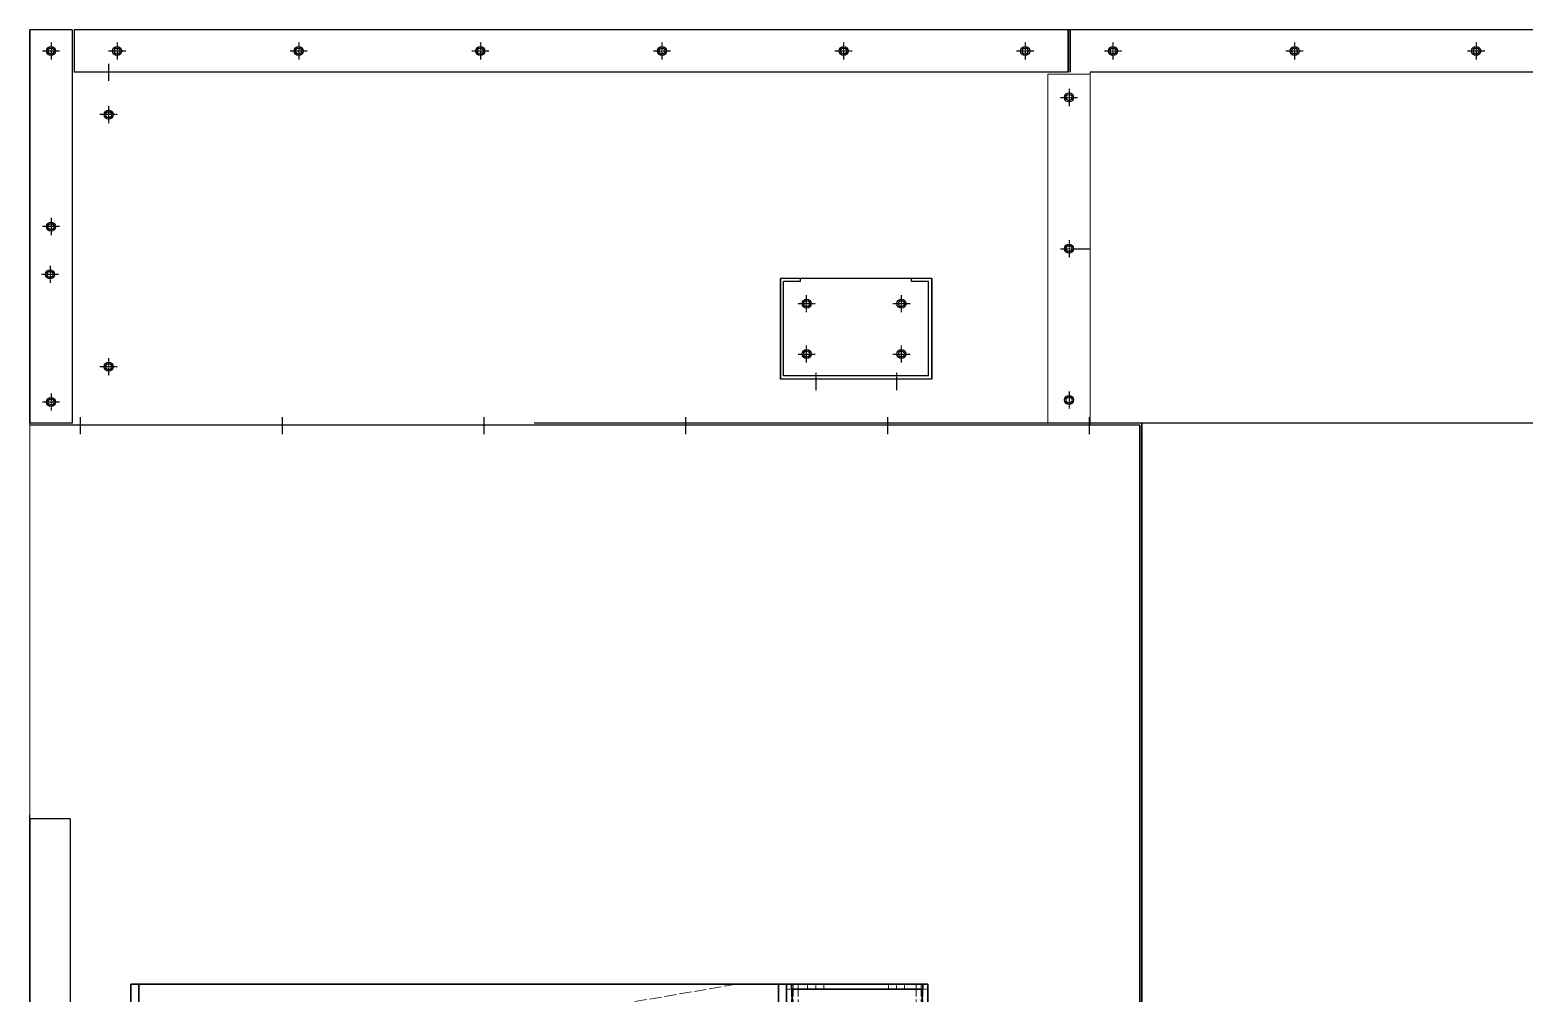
# Model space of a CAD drawing. Header units: millimetres. Extents: x 2023 to 34286, y 1728 to 24542.
# Drawn here: x 13468 to 14949, y 12333 to 13288 of the extents above; entities that cross this region are included whole.
import ezdxf

# ---------------------------------------------------------------- set-up
doc = ezdxf.new("R2010")
doc.units = ezdxf.units.MM
for name, pattern in [('CENTER', [2, 1.25, -0.25, 0.25, -0.25]), ('DASHDOT', [18.5, 12, -3, 0.5, -3]), ('DASHED', [15, 12, -3])]:
    doc.linetypes.add(name, pattern=pattern)
doc.layers.add('center', color=1, linetype='CENTER')

# ---------------------------------------------------------------- blocks, each defined once
blk = doc.blocks.new('A$C55E021B5')
at = {"color": 7, "lineweight": 35}
for p, q in [((580, 2140.5), (580, 1356.9)), ((728, 2140.5), (1362, 2140.5))]:
    blk.add_line(p, q, dxfattribs=at)
at = {"color": 7, "linetype": 'DASHED', "lineweight": 13, "ltscale": 0.008334}
for p, q in [((580, 2140.5), (585, 2140.5)), ((585, 2140.5), (580, 2140.5))]:
    blk.add_line(p, q, dxfattribs=at)
at = {"color": 7, "lineweight": 35, "ltscale": 0.008334}
for p, q in [((580, 2140.5), (585, 2140.5)), ((715, 2140.5), (720, 2140.5))]:
    blk.add_line(p, q, dxfattribs=at)
at = {"color": 7, "lineweight": 35, "ltscale": 0.116666}
for p, q in [((580, 2070.5), (580, 2140.5)), ((720, 2140.5), (720, 2070.5))]:
    blk.add_line(p, q, dxfattribs=at)
at = {"color": 7, "lineweight": 35, "ltscale": 0.008333}
blk.add_line((580, 2135.5), (580, 2140.5), dxfattribs=at)
at = {"color": 7, "linetype": 'DASHED', "lineweight": 13, "ltscale": 0.008625}
blk.add_line((580, 2135.5), (585.2, 2135.5), dxfattribs=at)
at = {"color": 7, "linetype": 'DASHED', "lineweight": 13}
for p, q in [((585, 2140.5), (585, 0.5)), ((586.6, 2140.5), (586.6, 0.5)), ((591.6, 2140.5), (591.6, 0.5)), ((708.4, 2140.5), (708.4, 0.5)), ((713.4, 2140.5), (713.4, 0.5)), ((715, 2140.5), (715, 0.5)), ((770, 2140.5), (1362, 2039.1))]:
    blk.add_line(p, q, dxfattribs=at)
at = {"color": 7, "lineweight": 35, "ltscale": 0.216666}
for p, q in [((585, 2140.5), (715, 2140.5)), ((715, 2140.5), (585, 2140.5))]:
    blk.add_line(p, q, dxfattribs=at)
at = {"color": 7, "lineweight": 35, "ltscale": 0.095348}
for p, q in [((585, 2140.5), (587, 2083.3)), ((713, 2083.3), (715, 2140.5))]:
    blk.add_line(p, q, dxfattribs=at)
at = {"color": 7, "lineweight": 35, "ltscale": 0.216085}
blk.add_line((585.2, 2135.5), (714.8, 2135.5), dxfattribs=at)
at = {"color": 7, "linetype": 'DASHED', "lineweight": 13, "ltscale": 0.008333}
for p, q in [((603.1, 2135.5), (603.1, 2140.5)), ((619.1, 2135.5), (619.1, 2140.5)), ((683.1, 2135.5), (683.1, 2140.5)), ((699.1, 2135.5), (699.1, 2140.5)), ((715, 2140.5), (720, 2140.5)), ((720, 2140.5), (715, 2140.5)), ((720, 2140.5), (720, 2135.5))]:
    blk.add_line(p, q, dxfattribs=at)
at = {"color": 7, "linetype": 'DASHDOT', "lineweight": 13, "ltscale": 0.01}
for p, q in [((611.1, 2135), (611.1, 2141)), ((691.1, 2135), (691.1, 2141))]:
    blk.add_line(p, q, dxfattribs=at)
at = {"color": 7, "linetype": 'DASHED', "lineweight": 13, "ltscale": 0.008624}
blk.add_line((714.8, 2135.5), (720, 2135.5), dxfattribs=at)
at = {"color": 7, "linetype": 'DASHED', "lineweight": 13, "ltscale": 0.116666}
blk.add_line((720, 2140.5), (720, 2070.5), dxfattribs=at)
at = {"color": 7, "lineweight": 35, "ltscale": 0.11}
for p, q in [((720, 2074.5), (720, 2140.5)), ((728, 2074.5), (728, 2140.5)), ((1362, 2140.5), (1362, 2074.5)), ((1370, 2074.5), (1370, 2140.5))]:
    blk.add_line(p, q, dxfattribs=at)
at = {"color": 7, "lineweight": 35, "ltscale": 0.013333}
blk.add_line((720, 2140.5), (728, 2140.5), dxfattribs=at)
at = {"color": 7, "lineweight": 35, "ltscale": 0.068333}
for p, q in [((728, 2140.5), (728, 2099.5)), ((1362, 2099.5), (1362, 2140.5))]:
    blk.add_line(p, q, dxfattribs=at)
at = {"color": 7, "lineweight": 35, "ltscale": 0.013334}
blk.add_line((1362, 2140.5), (1370, 2140.5), dxfattribs=at)
blk = doc.blocks.new('A$C3FF200C2')
for p, q in [((40, 805), (0, 805)), ((0, 805), (0, 0)), ((40, 805), (40, 0)), ((40, 0), (0, 0))]:
    blk.add_line(p, q)
blk = doc.blocks.new('1')
for p, q in [((13468.2, 12897.7), (13468.2, 13287.7)), ((13468.2, 13245.7), (13468.2, 13287.7)), ((13510.2, 13287.7), (13468.2, 13287.7)), ((13468.2, 13287.7), (13468.2, 12897.7)), ((13510.2, 13287.7), (13510.2, 12897.7)), ((14497.2, 13287.7), (13512.2, 13287.7)), ((13512.2, 13287.7), (13512.2, 13245.7)), ((16368.2, 13287.7), (13968.2, 13287.7)), ((14497.2, 13245.7), (13512.2, 13245.7)), ((16368.2, 13245.7), (14519.2, 13245.7)), ((14212.1, 13041.3), (14212.1, 12941.3)), ((14362.1, 13041.3), (14212.1, 13041.3)), ((14362.1, 13041.3), (14212.1, 13041.3)), ((14212.1, 12941.3), (14212.1, 13041.3)), ((14232.1, 13041.3), (14212.1, 13041.3)), ((14215.3, 12944.5), (14215.3, 13038.1)), ((14232.1, 13038.1), (14215.3, 13038.1)), ((14232.1, 13038.1), (14232.1, 13041.3)), ((14296.8, 13041.3), (14254.8, 13041.3)), ((14342.1, 13038.1), (14342.1, 13041.3)), ((14362.1, 13041.3), (14342.1, 13041.3)), ((14358.9, 13038.1), (14342.1, 13038.1)), ((14358.9, 12944.5), (14358.9, 13038.1)), ((14362.1, 13041.3), (14362.1, 12941.3)), ((14362.1, 12941.3), (14362.1, 13041.3)), ((14358.9, 12944.5), (14215.3, 12944.5)), ((14362.1, 12941.3), (14212.1, 12941.3)), ((14362.1, 12941.3), (14212.1, 12941.3)), ((14362.1, 12941.3), (14212.1, 12941.3)), ((13510.2, 12897.7), (13468.2, 12897.7)), ((13510.2, 12897.7), (13468.2, 12897.7)), ((14568.2, 12895.7), (13468.2, 12895.7)), ((16368.2, 12897.7), (13968.2, 12897.7)), ((13468.2, 10203.3), (13468.2, 12509.3))]:
    blk.add_line(p, q)
at = {"color": 7, "lineweight": 35}
for p, q in [((14497.2, 13287.7), (14497.2, 13245.7)), ((14499.2, 13287.7), (14499.2, 13245.7)), ((14568.2, 12895.7), (14568.2, 10203.3)), ((14570.2, 12897.7), (14570.2, 11029.3))]:
    blk.add_line(p, q, dxfattribs=at)
at = {"color": 7, "lineweight": 15}
for p, q in [((14477.2, 12897.7), (14477.2, 13243.7)), ((14477.2, 13243.7), (14519.2, 13243.7)), ((14519.2, 12895.7), (14519.2, 13245.7))]:
    blk.add_line(p, q, dxfattribs=at)
at = {"lineweight": 5}
blk.add_line((13468.2, 12509.3), (13468.2, 12897.7), dxfattribs=at)
for centre, radius in [((13489.2, 13266.7), 4.5), ((13554.7, 13266.7), 4.5), ((13734.7, 13266.7), 4.5), ((13914.7, 13266.7), 4.5), ((14094.7, 13266.7), 4.5), ((14274.7, 13266.7), 4.5), ((14454.7, 13266.7), 4.5), ((14541.7, 13266.7), 4.5), ((14721.7, 13266.7), 4.5), ((14901.7, 13266.7), 4.5), ((13489.2, 13266.7), 3), ((13554.7, 13266.7), 3), ((13734.7, 13266.7), 3), ((13914.7, 13266.7), 3), ((14094.7, 13266.7), 3), ((14274.7, 13266.7), 3), ((14454.7, 13266.7), 3), ((14541.7, 13266.7), 3), ((14721.7, 13266.7), 3), ((14901.7, 13266.7), 3), ((14498.2, 13220.7), 4.5), ((14498.2, 13220.7), 4.5), ((14498.2, 13220.7), 3), ((13546.2, 13203.7), 4.5), ((13546.2, 13203.7), 3), ((13489.2, 13092.7), 4.5), ((13489.2, 13092.7), 3), ((14498.2, 13070.7), 4.5), ((14498.2, 13070.7), 4.5), ((14498.2, 13070.7), 3), ((13488.2, 13045.3), 4.5), ((13488.2, 13045.3), 3), ((14238.1, 13016.3), 4.5), ((14238.1, 13016.3), 4.5), ((14238.1, 13016.3), 4.5), ((14238.1, 13016.3), 4.5), ((14238.1, 13016.3), 3), ((14238.1, 13016.3), 3), ((14332.1, 13016.3), 4.5), ((14332.1, 13016.3), 4.5), ((14332.1, 13016.3), 4.5), ((14332.1, 13016.3), 4.5), ((14332.1, 13016.3), 3), ((14332.1, 13016.3), 3), ((14238.1, 12966.3), 4.5), ((14238.1, 12966.3), 4.5), ((14238.1, 12966.3), 4.5), ((14238.1, 12966.3), 4.5), ((14238.1, 12966.3), 3), ((14238.1, 12966.3), 3), ((14332.1, 12966.3), 4.5), ((14332.1, 12966.3), 4.5), ((14332.1, 12966.3), 4.5), ((14332.1, 12966.3), 4.5), ((14332.1, 12966.3), 3), ((14332.1, 12966.3), 3), ((13546.2, 12953.7), 4.5), ((13546.2, 12953.7), 3), ((13489.2, 12918.7), 4.5), ((13489.2, 12918.7), 3), ((14498.2, 12920.7), 4.5), ((14498.2, 12920.7), 4.5), ((14498.2, 12920.7), 3)]:
    blk.add_circle(centre, radius)
at = {"layer": 'center'}
for p, q in [((13489.2, 13275.2), (13489.2, 13258.2)), ((13554.7, 13275.2), (13554.7, 13258.2)), ((13734.7, 13275.2), (13734.7, 13258.2)), ((13914.7, 13275.2), (13914.7, 13258.2)), ((14094.7, 13275.2), (14094.7, 13258.2)), ((14274.7, 13275.2), (14274.7, 13258.2)), ((14454.7, 13275.2), (14454.7, 13258.2)), ((14541.7, 13275.2), (14541.7, 13258.2)), ((14721.7, 13275.2), (14721.7, 13258.2)), ((14901.7, 13275.2), (14901.7, 13258.2)), ((13497.7, 13266.7), (13480.7, 13266.7)), ((13563.2, 13266.7), (13546.2, 13266.7)), ((13743.2, 13266.7), (13726.2, 13266.7)), ((13923.2, 13266.7), (13906.2, 13266.7)), ((14103.2, 13266.7), (14086.2, 13266.7)), ((14283.2, 13266.7), (14266.2, 13266.7)), ((14463.2, 13266.7), (14446.2, 13266.7)), ((14550.2, 13266.7), (14533.2, 13266.7)), ((14730.2, 13266.7), (14713.2, 13266.7)), ((14910.2, 13266.7), (14893.2, 13266.7)), ((13546.2, 13254.2), (13546.2, 13237.2)), ((14498.2, 13229.2), (14498.2, 13212.2)), ((13546.2, 13212.2), (13546.2, 13195.2)), ((14489.7, 13220.7), (14506.7, 13220.7)), ((13554.7, 13203.7), (13537.7, 13203.7)), ((13497.7, 13092.7), (13480.7, 13092.7)), ((13489.2, 13101.2), (13489.2, 13084.2)), ((14498.2, 13079.2), (14498.2, 13062.2)), ((14489.7, 13070.7), (14519.2, 13070.7)), ((13488.2, 13053.8), (13488.2, 13036.8)), ((13496.7, 13045.3), (13479.7, 13045.3)), ((14238.1, 13007.8), (14238.1, 13024.8)), ((14238.1, 13007.8), (14238.1, 13024.8)), ((14332.1, 13007.8), (14332.1, 13024.8)), ((14332.1, 13007.8), (14332.1, 13024.8)), ((14229.6, 13016.3), (14246.6, 13016.3)), ((14229.6, 13016.3), (14246.6, 13016.3)), ((14323.6, 13016.3), (14340.6, 13016.3)), ((14323.6, 13016.3), (14340.6, 13016.3)), ((14238.1, 12957.8), (14238.1, 12974.8)), ((14238.1, 12957.8), (14238.1, 12974.8)), ((14332.1, 12957.8), (14332.1, 12974.8)), ((14332.1, 12957.8), (14332.1, 12974.8)), ((13546.2, 12962.2), (13546.2, 12945.2)), ((14229.6, 12966.3), (14246.6, 12966.3)), ((14229.6, 12966.3), (14246.6, 12966.3)), ((14323.6, 12966.3), (14340.6, 12966.3)), ((14323.6, 12966.3), (14340.6, 12966.3)), ((13554.7, 12953.7), (13537.7, 12953.7)), ((14247.1, 12947.6), (14247.1, 12930.6)), ((14327.1, 12947.6), (14327.1, 12930.6)), ((13497.7, 12918.7), (13480.7, 12918.7)), ((13489.2, 12927.2), (13489.2, 12910.2)), ((14498.2, 12929.2), (14498.2, 12912.2)), ((13518.2, 12903.8), (13518.2, 12886.8)), ((13718.2, 12903.8), (13718.2, 12886.8)), ((13918.2, 12903.8), (13918.2, 12886.8)), ((14118.2, 12903.8), (14118.2, 12886.8)), ((14318.2, 12903.8), (14318.2, 12886.8)), ((14518.2, 12903.8), (14518.2, 12886.8))]:
    blk.add_line(p, q, dxfattribs=at)
blk.add_blockref('A$C3FF200C2', (13468.2, 11700.3))
at = {"xscale": -1}
blk.add_blockref('A$C55E021B5', (14938.2, 10200.8), dxfattribs=at)

msp = doc.modelspace()

# ---------------------------------------------------------------- block references
msp.add_blockref('1', (0, 0))

doc.saveas('drawing.dxf')
